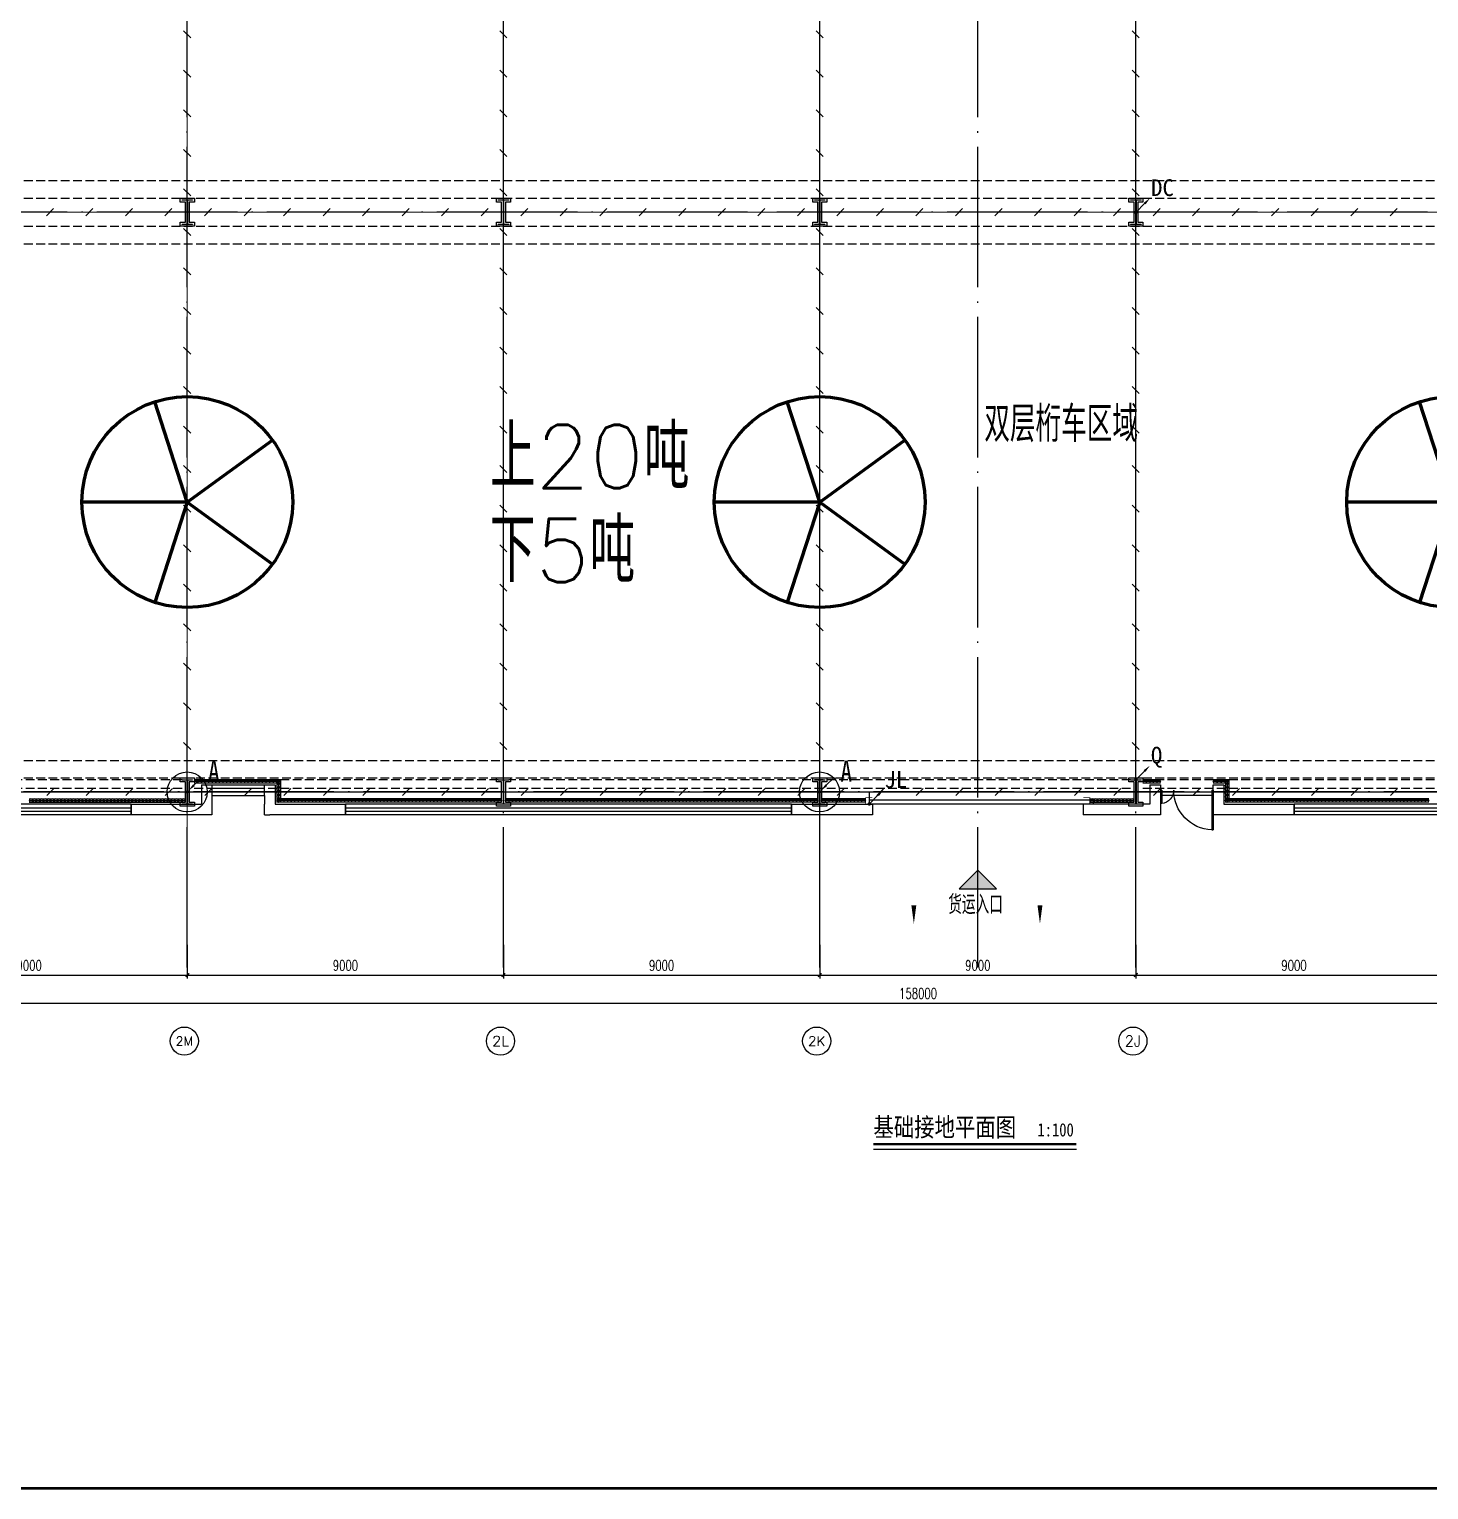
# Model space of a CAD drawing. Extents: x -1396510 to 1250330, y -1892470 to 1623980.
# Drawn here: x -232354 to -192517, y -1092468 to -1050904 of the extents above; entities that cross this region are included whole.
import ezdxf
from ezdxf.enums import TextEntityAlignment as Align

# ---------------------------------------------------------------- set-up
doc = ezdxf.new("R2010")
doc.units = 0
doc.header["$LTSCALE"] = 1000
doc.header["$MEASUREMENT"] = 0
for name, pattern in [('10平面$0$DASH', [0.35, 0.25, -0.1]), ('CENTER2', [1.125, 0.75, -0.125, 0.125, -0.125]), ('DASH', [0.35, 0.25, -0.1]), ('DOTE', [2.42, 2, -0.2, 0.02, -0.2])]:
    doc.linetypes.add(name, pattern=pattern)
doc.layers.get('Defpoints').update_dxf_attribs({"color": 210})
for name, color, linetype in [('0-cxFrame', 155, 'Continuous'), ('10平面$0$WINDOW', 4, 'Continuous'), ('A-AXIS-D', 1, 'Continuous'), ('A-AXIS-DOTE', 14, 'DOTE'), ('A-AXIS-SYMB', 3, 'Continuous'), ('A-HATCH-2', 251, 'Continuous'), ('A-HRAIL', 173, 'Continuous'), ('A-LIN-V', 9, 'Continuous'), ('A-SFCE', 30, 'Continuous'), ('A-TEXT', 61, 'Continuous'), ('A-WINDOW', 140, 'Continuous'), ('AS-COLN', 6, 'Continuous'), ('AS-WALL', 40, 'Continuous'), ('DIM_SYMB', 3, 'Continuous'), ('FH-tri', 180, 'Continuous'), ('LWIRE', 4, 'Continuous'), ('PUB_TEXT', 7, 'Continuous'), ('SHTLN', 4, 'Continuous'), ('TEL_TEXT', 7, 'Continuous'), ('WIRE-接地', 4, 'Continuous'), ('WIRE-照明', 1, 'Continuous'), ('建-窗', 4, 'Continuous')]:
    doc.layers.add(name, color=color, linetype=linetype)
doc.layers.add('0-cxText', color=131, linetype='Continuous', lineweight=25)
doc.layers.add('A-云线2', color=3, linetype='Continuous', plot=False)
doc.styles.add('-宋体', font='', dxfattribs={"width": 0.8})
doc.styles.add('_TCH_AXIS', font='COMPLEX', dxfattribs={"bigfont": 'GBCBIG'})
doc.styles.add('_TCH_DIM_T3', font='SIMPLEX', dxfattribs={"width": 0.705882, "bigfont": 'GBCBIG'})
doc.styles.add('A-STANDARD', font='SIMPLEX', dxfattribs={"bigfont": 'GBCBIG'})
doc.styles.add('cx_tuming', font='simhei.ttf')
doc.styles.add('cx_tuqian1', font='')
doc.styles.get("Standard").update_dxf_attribs({"font": 'gbenor.shx', "bigfont": 'gbcbig.shx'})
doc.styles.add('宋体', font='')
doc.styles.add('黑体', font='simhei.ttf', dxfattribs={"height": 12})
doc.styles.get('-宋体').set_extended_font_data('SimSun')
doc.styles.get('cx_tuqian1').set_extended_font_data('SimSun')
doc.styles.get('宋体').set_extended_font_data('SimSun')
doc.dimstyles.new('_TCH_ARCH&&100', dxfattribs={"dimtxt": 297.5, "dimasz": 100, "dimexe": 100, "dimexo": 100, "dimgap": 126.25, "dimtad": 1, "dimdec": 0, "dimzin": 0, "dimdsep": 46, "dimtxsty": '_TCH_DIM_T3', "dimblk": 'ARCHTICK', "dimcen": 0.09, "dimclrt": 7, "dimazin": 2, "dimtfac": 1, "dimtdec": 0, "dimtix": 1, "dimtmove": 2, "dimatfit": 3, "dimfxl": 0, "dimtolj": 1, "dimtzin": 0, "dimarcsym": 0})

# ---------------------------------------------------------------- blocks, each defined once
blk = doc.blocks.new('G$C2F382D44')
at = {"color": 0, "style": 'A-STANDARD'}
for s, p in [('上20吨', (-2949, 425)), ('下5吨', (-2952, -2245))]:
    blk.add_text(s, height=1800, dxfattribs=at).set_placement(p)
blk = doc.blocks.new('10平面$0$$DorLib2D$00000126')
at = {"color": 0, "linetype": 'Continuous'}
for p, q in [((-0.532, 0.5), (-0.532, 0.9)), ((0.532, 0.9), (0.532, 0.5))]:
    blk.add_line(p, q, dxfattribs=at)
at = {"color": 0, "linetype": '10平面$0$DASH'}
for p, q in [((-0.532, 0.9), (0.532, 0.9)), ((-0.532, 0.5), (0.532, 0.5))]:
    blk.add_line(p, q, dxfattribs=at)
blk = doc.blocks.new('WINDOW2DLIB$DYNSTYLE$00000005')
at = {"color": 0}
for points in [[(-0.5, 0.5), (-0.5, -0.5)], [(-0.5, 0.5), (0.5, 0.5)], [(0.5, -0.5), (0.5, 0.5)], [(0.5, 0.1667), (-0.5, 0.1667)], [(0.5, -0.1667), (-0.5, -0.1667)], [(-0.5, -0.5), (0.5, -0.5)]]:
    blk.add_lwpolyline(points, dxfattribs=at)
blk = doc.blocks.new('DOOR2DLIB$SYSLIB$00000123')
at = {"color": 0}
for p, q in [((0.475, -0.001), (0.475, 0.752)), ((0.475, 0.752), (0.5, 0.752)), ((0.5, -0.001), (0.5, 0.752)), ((-0.5, 0), (-0.5, 0.252)), ((-0.475, 0.252), (-0.5, 0.252)), ((-0.475, 0), (-0.475, 0.252)), ((-0.475, 0), (-0.5, 0)), ((0.475, -0.001), (0.5, -0.001))]:
    blk.add_line(p, q, dxfattribs=at)
for centre, radius, start, end in [((0.505, -0.002), 0.755, 92.2493, 179.7238), ((-0.501, 0.003), 0.251, 359.7899, 84.0974)]:
    blk.add_arc(centre, radius, start, end, dxfattribs=at)
blk = doc.blocks.new('42343243')
at = {"layer": '10平面$0$WINDOW'}
blk.add_line((-198654, 1222620), (-200154, 1222620), dxfattribs=at)
at = {"layer": 'AS-WALL'}
for p, q in [((-227154, 1223170), (-229454, 1223170)), ((-229454, 1223170), (-229454, 1222870)), ((-229454, 1222870), (-227454, 1222870)), ((-227454, 1222320), (-227454, 1222870)), ((-227154, 1222620), (-227154, 1223170)), ((-225654, 1223170), (-225504, 1223170)), ((-225654, 1223170), (-225654, 1222870)), ((-225654, 1222870), (-225654, 1222870)), ((-225654, 1222620), (-225654, 1222870)), ((-223354, 1223170), (-225504, 1223170)), ((-225354, 1222320), (-225354, 1222870)), ((-225354, 1222870), (-223354, 1222870)), ((-223354, 1222870), (-223354, 1223170)), ((-208354, 1223170), (-210654, 1223170)), ((-210654, 1223170), (-210654, 1222870)), ((-210654, 1222870), (-208354, 1222870)), ((-208354, 1222870), (-208354, 1223170)), ((-200154, 1223170), (-202354, 1223170)), ((-202354, 1222870), (-202354, 1223170)), ((-200454, 1222870), (-202354, 1222870)), ((-200454, 1222320), (-200454, 1222870)), ((-200154, 1222620), (-200154, 1223170)), ((-196354, 1223170), (-198654, 1223170)), ((-198654, 1222620), (-198654, 1223170)), ((-198354, 1222870), (-196354, 1222870)), ((-198354, 1222320), (-198354, 1222870)), ((-196354, 1222870), (-196354, 1223170)), ((-227154, 1222320), (-227154, 1222620)), ((-225654, 1222620), (-225654, 1222320)), ((-200154, 1222320), (-200154, 1222620)), ((-198654, 1222620), (-198654, 1222320)), ((-227454, 1222320), (-227154, 1222320)), ((-225654, 1222320), (-225354, 1222320)), ((-200454, 1222320), (-200154, 1222320)), ((-198654, 1222320), (-198354, 1222320))]:
    blk.add_line(p, q, dxfattribs=at)
at = {"layer": '10平面$0$WINDOW', "zscale": 300}
for name, p, xscale, yscale, rotation in [('DOOR2DLIB$SYSLIB$00000123', (-199404, 1222470), -1500, -1500, 179.9999999999555), ('10平面$0$$DorLib2D$00000126', (-205254, 1223020), 6000, 300, 180)]:
    blk.add_blockref(name, p, dxfattribs=dict(at, xscale=xscale, yscale=yscale, rotation=rotation))
at = {"layer": '建-窗', "zscale": 300}
for p, xscale, yscale, rotation in [((-239904, 1223020), -20900, -300, 359.9999999994902), ((-217004, 1223020), -12700, -300, 359.999999999664), ((-185904, 1223020), -20900, -300, 359.9999999994913), ((-226404, 1222470), -1500, 300, 179.9999999999555)]:
    blk.add_blockref('WINDOW2DLIB$DYNSTYLE$00000005', p, dxfattribs=dict(at, xscale=xscale, yscale=yscale, rotation=rotation))
blk = doc.blocks.new('nt66')
at = {"layer": 'A-HATCH-2', "color": 8}
blk.add_lwpolyline([(-195840, 766870), (-195440, 766870), (-195440, 766758), (-195586, 766758), (-195586, 766182), (-195440, 766182), (-195440, 766070), (-195840, 766070), (-195840, 766182), (-195694, 766182), (-195694, 766758), (-195840, 766758)], close=True, dxfattribs=at)
at = {"layer": 'AS-COLN'}
blk.add_lwpolyline([(-195790, 766820), (-195490, 766820), (-195490, 766808), (-195636, 766808), (-195636, 766132), (-195490, 766132), (-195490, 766120), (-195790, 766120), (-195790, 766132), (-195644, 766132), (-195644, 766808), (-195790, 766808)], close=True, dxfattribs=at)
blk = doc.blocks.new('33333')
for p in [(-32214, -109900), (-23214, -109900), (-14214, -109900), (-5214, -109900), (-32214, -126400), (-23214, -126400), (-14214, -126400), (-5214, -126400)]:
    blk.add_blockref('nt66', p)
blk = doc.blocks.new('w42343')
at = {"layer": 'A-HATCH-2', "color": 8, "linetype": 'DASH'}
for p, q in [((-263654, 657470), (-128354, 657470)), ((-263654, 656970), (-128354, 656970)), ((-263654, 656170), (-128354, 656170)), ((-263654, 655670), (-128354, 655670)), ((-263654, 640970), (-128354, 640970)), ((-263654, 640470), (-128354, 640470))]:
    blk.add_line(p, q, dxfattribs=at)
blk = doc.blocks.new('w4324324')
at = {"layer": 'A-HATCH-2', "color": 0, "lineweight": 60}
for q in [(-1694760, 686605), (-1697614, 684532), (-1691907, 684532), (-1696524, 681178), (-1692997, 681178)]:
    blk.add_line((-1694760, 683605), q, dxfattribs=at)
blk.add_circle((-1694760, 683605), 3000, dxfattribs=at)
blk = doc.blocks.new('ner546')
at = {"layer": 'A-LIN-V', "color": 8}
for p in [(565280, 25256), (565280, 7256), (565280, -10744)]:
    blk.add_blockref('w4324324', p, dxfattribs=at)
blk = doc.blocks.new('3333')
at = {"layer": 'A-SFCE', "const_width": 20}
blk.add_lwpolyline([(-227064, 766320), (-227064, 766510), (-227244, 766510), (-227244, 766320)], dxfattribs=at)
blk = doc.blocks.new('_ArchTick')
at = {"color": 0, "linetype": 'ByBlock', "const_width": 0.4}
blk.add_lwpolyline([(-0.5, -0.5), (0.5, 0.5)], dxfattribs=at)
blk = doc.blocks.new('*D5752')
at = {"layer": 'A-AXIS-D', "color": 0, "lineweight": -2, "transparency": 16777216}
for p, q in [((48300, -86850), (48300, -87810)), ((57300, -86850), (57300, -87810)), ((48300, -87710), (57300, -87710))]:
    blk.add_line(p, q, dxfattribs=at)
at = {"layer": 'Defpoints', "color": 0, "transparency": 16777216}
for p in [(48300, -86750), (57300, -86750), (57300, -87710)]:
    blk.add_point(p, dxfattribs=at)
at = {"layer": 'A-AXIS-D', "color": 0, "lineweight": -2, "transparency": 16777216, "xscale": 100, "yscale": 100, "zscale": 100, "rotation": 180}
blk.add_blockref('_ArchTick', (48300, -87710), dxfattribs=at)
at = {"layer": 'A-AXIS-D', "color": 0, "lineweight": -2, "transparency": 16777216, "xscale": 100, "yscale": 100, "zscale": 100}
blk.add_blockref('_ArchTick', (57300, -87710), dxfattribs=at)
at = {"layer": 'A-AXIS-D', "color": 7, "transparency": 16777216, "insert": (52800, -87435), "char_height": 297.5, "attachment_point": 5, "style": '_TCH_DIM_T3'}
blk.add_mtext('\\A1;9000', dxfattribs=at)
blk = doc.blocks.new('*D5753')
at = {"layer": 'A-AXIS-D', "color": 0, "lineweight": -2, "transparency": 16777216}
for p, q in [((57300, -86850), (57300, -87810)), ((66300, -86850), (66300, -87810)), ((57300, -87710), (66300, -87710))]:
    blk.add_line(p, q, dxfattribs=at)
at = {"layer": 'Defpoints', "color": 0, "transparency": 16777216}
for p in [(57300, -86750), (66300, -86750), (66300, -87710)]:
    blk.add_point(p, dxfattribs=at)
at = {"layer": 'A-AXIS-D', "color": 0, "lineweight": -2, "transparency": 16777216, "xscale": 100, "yscale": 100, "zscale": 100, "rotation": 180}
blk.add_blockref('_ArchTick', (57300, -87710), dxfattribs=at)
at = {"layer": 'A-AXIS-D', "color": 0, "lineweight": -2, "transparency": 16777216, "xscale": 100, "yscale": 100, "zscale": 100}
blk.add_blockref('_ArchTick', (66300, -87710), dxfattribs=at)
at = {"layer": 'A-AXIS-D', "color": 7, "transparency": 16777216, "insert": (61800, -87435), "char_height": 297.5, "attachment_point": 5, "style": '_TCH_DIM_T3'}
blk.add_mtext('\\A1;9000', dxfattribs=at)
blk = doc.blocks.new('*D5754')
at = {"layer": 'A-AXIS-D', "color": 0, "lineweight": -2, "transparency": 16777216}
for p, q in [((66300, -86850), (66300, -87810)), ((75300, -86850), (75300, -87810)), ((66300, -87710), (75300, -87710))]:
    blk.add_line(p, q, dxfattribs=at)
at = {"layer": 'Defpoints', "color": 0, "transparency": 16777216}
for p in [(66300, -86750), (75300, -86750), (75300, -87710)]:
    blk.add_point(p, dxfattribs=at)
at = {"layer": 'A-AXIS-D', "color": 0, "lineweight": -2, "transparency": 16777216, "xscale": 100, "yscale": 100, "zscale": 100, "rotation": 180}
blk.add_blockref('_ArchTick', (66300, -87710), dxfattribs=at)
at = {"layer": 'A-AXIS-D', "color": 0, "lineweight": -2, "transparency": 16777216, "xscale": 100, "yscale": 100, "zscale": 100}
blk.add_blockref('_ArchTick', (75300, -87710), dxfattribs=at)
at = {"layer": 'A-AXIS-D', "color": 7, "transparency": 16777216, "insert": (70800, -87435), "char_height": 297.5, "attachment_point": 5, "style": '_TCH_DIM_T3'}
blk.add_mtext('\\A1;9000', dxfattribs=at)
blk = doc.blocks.new('*D5755')
at = {"layer": 'A-AXIS-D', "color": 0, "lineweight": -2, "transparency": 16777216}
for p, q in [((75300, -86850), (75300, -87810)), ((84300, -86850), (84300, -87810)), ((75300, -87710), (84300, -87710))]:
    blk.add_line(p, q, dxfattribs=at)
at = {"layer": 'Defpoints', "color": 0, "transparency": 16777216}
for p in [(75300, -86750), (84300, -86750), (84300, -87710)]:
    blk.add_point(p, dxfattribs=at)
at = {"layer": 'A-AXIS-D', "color": 0, "lineweight": -2, "transparency": 16777216, "xscale": 100, "yscale": 100, "zscale": 100, "rotation": 180}
blk.add_blockref('_ArchTick', (75300, -87710), dxfattribs=at)
at = {"layer": 'A-AXIS-D', "color": 0, "lineweight": -2, "transparency": 16777216, "xscale": 100, "yscale": 100, "zscale": 100}
blk.add_blockref('_ArchTick', (84300, -87710), dxfattribs=at)
at = {"layer": 'A-AXIS-D', "color": 7, "transparency": 16777216, "insert": (79800, -87435), "char_height": 297.5, "attachment_point": 5, "style": '_TCH_DIM_T3'}
blk.add_mtext('\\A1;9000', dxfattribs=at)
blk = doc.blocks.new('*D5756')
at = {"layer": 'A-AXIS-D', "color": 0, "lineweight": -2, "transparency": 16777216}
for p, q in [((84300, -86850), (84300, -87810)), ((93300, -86850), (93300, -87810)), ((84300, -87710), (93300, -87710))]:
    blk.add_line(p, q, dxfattribs=at)
at = {"layer": 'Defpoints', "color": 0, "transparency": 16777216}
for p in [(84300, -86750), (93300, -86750), (93300, -87710)]:
    blk.add_point(p, dxfattribs=at)
at = {"layer": 'A-AXIS-D', "color": 0, "lineweight": -2, "transparency": 16777216, "xscale": 100, "yscale": 100, "zscale": 100, "rotation": 180}
blk.add_blockref('_ArchTick', (84300, -87710), dxfattribs=at)
at = {"layer": 'A-AXIS-D', "color": 0, "lineweight": -2, "transparency": 16777216, "xscale": 100, "yscale": 100, "zscale": 100}
blk.add_blockref('_ArchTick', (93300, -87710), dxfattribs=at)
at = {"layer": 'A-AXIS-D', "color": 7, "transparency": 16777216, "insert": (88800, -87435), "char_height": 297.5, "attachment_point": 5, "style": '_TCH_DIM_T3'}
blk.add_mtext('\\A1;9000', dxfattribs=at)
blk = doc.blocks.new('*D5765')
at = {"layer": 'A-AXIS-D', "color": 0, "lineweight": -2, "transparency": 16777216}
for p, q in [((-900, -86950), (-900, -88610)), ((157100, -86950), (157100, -88610)), ((-900, -88510), (157100, -88510))]:
    blk.add_line(p, q, dxfattribs=at)
at = {"layer": 'Defpoints', "color": 0, "transparency": 16777216}
for p in [(-900, -86850), (157100, -86850), (157100, -88510)]:
    blk.add_point(p, dxfattribs=at)
at = {"layer": 'A-AXIS-D', "color": 0, "lineweight": -2, "transparency": 16777216, "xscale": 100, "yscale": 100, "zscale": 100, "rotation": 180}
blk.add_blockref('_ArchTick', (-900, -88510), dxfattribs=at)
at = {"layer": 'A-AXIS-D', "color": 0, "lineweight": -2, "transparency": 16777216, "xscale": 100, "yscale": 100, "zscale": 100}
blk.add_blockref('_ArchTick', (157100, -88510), dxfattribs=at)
at = {"layer": 'A-AXIS-D', "color": 7, "transparency": 16777216, "insert": (78100, -88235), "char_height": 297.5, "attachment_point": 5, "style": '_TCH_DIM_T3'}
blk.add_mtext('\\A1;158000', dxfattribs=at)
blk = doc.blocks.new('99平面图例外参$0$$LinePat$圆环')
for points in [[(0, 150), (300, 150)], [(0, 0), (300, 0)], [(0, -150), (300, -150)]]:
    blk.add_lwpolyline(points)
at = {"color": 0}
blk.add_circle((150, 0), 150, dxfattribs=at)
blk = doc.blocks.new('$TelecSys$00000008')
blk.add_line((0.4, 0.4), (-0.4, -0.4))
blk = doc.blocks.new('$TelecSys$00000078')
for p, q in [((0.1, 0.1), (0.1, 0.1)), ((1.15, 1.15), (0.55, 0.55)), ((-0.1, -0.1), (-0.1, -0.1))]:
    blk.add_line(p, q)
at = {"const_width": 0.142}
blk.add_lwpolyline([(-0.07, 0, 1), (0.07, 0, 1)], format="xyb", close=True, dxfattribs=at)
blk.add_solid([(0.62, 0.48), (0.48, 0.62), (0.1, 0.1)])
at = {"width": 0.8, "flags": 9}
blk.add_attdef('A', (0, 0), '', height=0.00002, dxfattribs=at)
blk = doc.blocks.new('$TelecSys$00000079')
for p, q in [((0.7, 0.7), (0, 0)), ((0.1, 0.1), (0.1, 0.1)), ((-0.1, -0.1), (-0.1, -0.1))]:
    blk.add_line(p, q)
at = {"const_width": 0.142}
blk.add_lwpolyline([(-0.07, 0, 1), (0.07, 0, 1)], format="xyb", close=True, dxfattribs=at)
blk.add_solid([(0.63, 0.77), (0.77, 0.63), (1.15, 1.15)])
at = {"width": 0.8, "flags": 9}
blk.add_attdef('A', (0, 0), '', height=0.00002, dxfattribs=at)
blk = doc.blocks.new('TK22.A0+1 L(Dragon)')
at = {"layer": '0-cxFrame', "const_width": 0.5}
blk.add_lwpolyline([(-80, 10), (-1465, 10), (-1465, 831), (-80, 831)], close=True, dxfattribs=at)
at = {"style": '黑体', "flags": 4}
blk.add_attdef('图幅', text='', height=3.3, dxfattribs=at).set_placement((-40, 3), align=Align.RIGHT)
at = {"layer": '0-cxText', "flags": 4}
for tag, height, style, p in [('建设单位', 3.5, 'cx_tuming', (-45, 240)), ('项目名称', 3.5, 'cx_tuming', (-45, 210)), ('子项名称', 3.5, 'cx_tuming', (-45, 180)), ('工程编号', 3.3, 'cx_tuqian1', (-35, 165)), ('图名1', 3.5, 'cx_tuming', (-45, 87)), ('图名2', 3.5, 'cx_tuming', (-45, 79)), ('图名3', 3.5, 'cx_tuming', (-45, 71)), ('出图日期', 3.3, 'cx_tuqian1', (-39, 60)), ('专业', 3.3, 'cx_tuqian1', (-55, 52)), ('图号', 3.3, 'cx_tuqian1', (-55, 44)), ('版次', 3.3, 'cx_tuqian1', (-20, 44))]:
    blk.add_attdef(tag, text='', height=height, dxfattribs=dict(at, style=style)).set_placement(p, align=Align.MIDDLE)
at = {"layer": 'Defpoints', "color": 6, "flags": 4}
for tag, height, style, p in [('tufu', 3.3, '黑体', (-12, 12)), ('dwfname', 4, 'cx_tuqian1', (-80, 3))]:
    blk.add_attdef(tag, text='', height=height, dxfattribs=dict(at, style=style)).set_placement(p, align=Align.RIGHT)
blk = doc.blocks.new('世赫2#厂房一层0821')
at = {"layer": 'FH-tri'}
h = blk.add_hatch(color=8, dxfattribs=at)
h.dxf.hatch_style = 1
h.paths.add_polyline_path([(79269.7, -85252.6), (80330.3, -85252.6), (79800, -84722.3)])
at = {"layer": 'A-AXIS-D'}
for centre in [(57215.1, -89588.9), (66215.1, -89588.9), (75215.1, -89588.9), (84215.1, -89588.9)]:
    blk.add_circle(centre, 400, dxfattribs=at)
at = {"layer": 'A-AXIS-DOTE', "color": 8, "ltscale": 2}
for p, q in [((57300, -87498.9), (57300, 6300)), ((66300, -87498.9), (66300, 6300)), ((75300, -87498.9), (75300, 6300)), ((79800, -87498.9), (79800, 6300)), ((84300, -87498.9), (84300, 6300)), ((165204.2, -66000), (-11095.8, -66000)), ((163114.2, -82500), (-11095.8, -82500))]:
    blk.add_line(p, q, dxfattribs=at)
at = {"layer": 'A-AXIS-SYMB', "color": 8}
for points in [[(77980, -84792.3, 0, 0, 0), (77980, -86252.3, 0, 140, 0), (77980, -85727.3, 0, 0, 0)], [(81570, -84792.3, 0, 0, 0), (81570, -86252.3, 0, 140, 0), (81570, -85727.3, 0, 0, 0)]]:
    blk.add_lwpolyline(points, format="xyseb", dxfattribs=at)
at = {"layer": 'A-SFCE', "linetype": 'DASH'}
for p, q in [((57150, -82150), (39450, -82150)), ((84150, -82150), (66450, -82150)), ((57150, -82400), (39450, -82400)), ((84150, -82400), (66450, -82400))]:
    blk.add_line(p, q, dxfattribs=at)
at = {"layer": 'A-SFCE', "color": 2, "linetype": 'DASH'}
for p, q in [((66150, -82150), (57450, -82150)), ((93150, -82150), (84450, -82150)), ((66150, -82400), (57450, -82400)), ((93150, -82400), (84450, -82400))]:
    blk.add_line(p, q, dxfattribs=at)
at = {"layer": 'FH-tri', "color": 8}
blk.add_lwpolyline([(79269.7, -85252.6), (80330.3, -85252.6), (80330.3, -85252.6), (79800, -84722.3)], close=True, dxfattribs=at)
at = {"color": 8}
blk.add_blockref('G$C2F382D44', (68864.2, -74280), dxfattribs=at)
at = {"layer": 'A-HRAIL', "yscale": 0.3333333333111111, "zscale": 0.3333333333111111}
for p, xscale, rotation in [((57602.1, -82200), 0.3402776645396762, 180), ((57704.2, -82200), 0.3402776645396762, 180), ((57806.3, -82200), 0.3402776645396762, 180), ((57908.3, -82200), 0.3402776645396762, 180), ((58010.4, -82200), 0.3402776645396762, 180), ((58112.5, -82200), 0.3402776645396762, 180), ((58214.6, -82200), 0.3402776645396762, 180), ((58316.7, -82200), 0.3402776645396762, 180), ((58418.8, -82200), 0.3402776645396762, 180), ((58520.8, -82200), 0.3402776645396762, 180), ((58622.9, -82200), 0.3402776645396762, 180), ((58725, -82200), 0.3402776645396762, 180), ((58827.1, -82200), 0.3402776645396762, 180), ((58929.2, -82200), 0.3402776645396762, 180), ((59031.3, -82200), 0.3402776645396762, 180), ((59133.3, -82200), 0.3402776645396762, 180), ((59235.4, -82200), 0.3402776645396762, 180), ((59337.5, -82200), 0.3402776645396762, 180), ((59439.6, -82200), 0.3402776645396762, 180), ((59541.7, -82200), 0.3402776645396762, 180), ((59643.8, -82200), 0.3402776645396762, 180), ((59745.8, -82200), 0.3402776645396762, 180), ((59847.9, -82200), 0.3402776645396762, 180), ((59950, -82200), 0.3402776645396762, 180), ((59900, -82150), 0.3611111226889233, 270), ((59900, -82258.3), 0.3611111226889233, 270), ((84600, -82200), 0.3333327848855343, 180), ((84700, -82200), 0.3333327848855343, 180), ((84800, -82200), 0.3333327848855343, 180), ((84900, -82200), 0.3333327848855343, 180), ((85000, -82200), 0.3333327848855343, 180), ((86612.5, -82200), 0.3749999998826196, 180), ((86725, -82200), 0.3749999998826196, 180), ((86837.5, -82200), 0.3749999998826196, 180), ((86950, -82200), 0.3749999998826196, 180), ((86900, -82150), 0.3611111226889233, 270), ((86900, -82258.3), 0.3611111226889233, 270), ((52800, -82744), -0.3368181817957239, 179.999999999796), ((52901, -82744), -0.3368181817957239, 179.999999999796), ((53002.1, -82744), -0.3368181817957239, 179.999999999796), ((53103.1, -82744), -0.3368181817957239, 179.999999999796), ((53204.2, -82744), -0.3368181817957239, 179.999999999796), ((53305.2, -82744), -0.3368181817957239, 179.999999999796), ((53406.3, -82744), -0.3368181817957239, 179.999999999796), ((53507.3, -82744), -0.3368181817957239, 179.999999999796), ((53608.4, -82744), -0.3368181817957239, 179.999999999796), ((53709.4, -82744), -0.3368181817957239, 179.999999999796), ((53810.5, -82744), -0.3368181817957239, 179.999999999796), ((53911.5, -82744), -0.3368181817957239, 179.999999999796), ((54012.5, -82744), -0.3368181817957239, 179.999999999796), ((54113.6, -82744), -0.3368181817957239, 179.999999999796), ((54214.6, -82744), -0.3368181817957239, 179.999999999796), ((54315.7, -82744), -0.3368181817957239, 179.999999999796), ((54416.7, -82744), -0.3368181817957239, 179.999999999796), ((54517.8, -82744), -0.3368181817957239, 179.999999999796), ((54618.8, -82744), -0.3368181817957239, 179.999999999796), ((54719.9, -82744), -0.3368181817957239, 179.999999999796), ((54820.9, -82744), -0.3368181817957239, 179.999999999796), ((54922, -82744), -0.3368181817957239, 179.999999999796), ((55023, -82744), -0.3368181817957239, 179.999999999796), ((55124, -82744), -0.3368181817957239, 179.999999999796), ((55225.1, -82744), -0.3368181817957239, 179.999999999796), ((55326.1, -82744), -0.3368181817957239, 179.999999999796), ((55427.2, -82744), -0.3368181817957239, 179.999999999796), ((55528.2, -82744), -0.3368181817957239, 179.999999999796), ((55629.3, -82744), -0.3368181817957239, 179.999999999796), ((55730.3, -82744), -0.3368181817957239, 179.999999999796), ((55831.4, -82744), -0.3368181817957239, 179.999999999796), ((55932.4, -82744), -0.3368181817957239, 179.999999999796), ((56033.5, -82744), -0.3368181817957239, 179.999999999796), ((56134.5, -82744), -0.3368181817957239, 179.999999999796), ((56235.5, -82744), -0.3368181817957239, 179.999999999796), ((56336.6, -82744), -0.3368181817957239, 179.999999999796), ((56437.6, -82744), -0.3368181817957239, 179.999999999796), ((56538.7, -82744), -0.3368181817957239, 179.999999999796), ((56639.7, -82744), -0.3368181817957239, 179.999999999796), ((56740.8, -82744), -0.3368181817957239, 179.999999999796), ((56841.8, -82744), -0.3368181817957239, 179.999999999796), ((56942.9, -82744), -0.3368181817957239, 179.999999999796), ((57043.9, -82744), -0.3368181817957239, 179.999999999796), ((57145, -82744), -0.3368181817957239, 179.999999999796), ((59900, -82366.7), 0.3611111226889233, 270), ((59900, -82475), 0.3611111226889233, 270), ((59900, -82583.3), 0.3611111226889233, 270), ((59900, -82691.7), 0.3611111226889233, 270), ((59951.5, -82744), 0.3384127415242964, 180.0000000002033), ((60053, -82744), 0.3384127415242964, 180.0000000002033), ((60154.6, -82744), 0.3384127415242964, 180.0000000002033), ((60256.1, -82744), 0.3384127415242964, 180.0000000002033), ((60357.6, -82744), 0.3384127415242964, 180.0000000002033), ((60459.1, -82744), 0.3384127415242964, 180.0000000002033), ((60560.7, -82744), 0.3384127415242964, 180.0000000002033), ((60662.2, -82744), 0.3384127415242964, 180.0000000002033), ((60763.7, -82744), 0.3384127415242964, 180.0000000002033), ((60865.2, -82744), 0.3384127415242964, 180.0000000002033), ((60966.8, -82744), 0.3384127415242964, 180.0000000002033), ((61068.3, -82744), 0.3384127415242964, 180.0000000002033), ((61169.8, -82744), 0.3384127415242964, 180.0000000002033), ((61271.3, -82744), 0.3384127415242964, 180.0000000002033), ((61372.9, -82744), 0.3384127415242964, 180.0000000002033), ((61474.4, -82744), 0.3384127415242964, 180.0000000002033), ((61575.9, -82744), 0.3384127415242964, 180.0000000002033), ((61677.4, -82744), 0.3384127415242964, 180.0000000002033), ((61779, -82744), 0.3384127415242964, 180.0000000002033), ((61880.5, -82744), 0.3384127415242964, 180.0000000002033), ((61982, -82744), 0.3384127415242964, 180.0000000002033), ((62083.5, -82744), 0.3384127415242964, 180.0000000002033), ((62185, -82744), 0.3384127415242964, 180.0000000002033), ((62286.6, -82744), 0.3384127415242964, 180.0000000002033), ((62388.1, -82744), 0.3384127415242964, 180.0000000002033), ((62489.6, -82744), 0.3384127415242964, 180.0000000002033), ((62591.1, -82744), 0.3384127415242964, 180.0000000002033), ((62692.7, -82744), 0.3384127415242964, 180.0000000002033), ((62794.2, -82744), 0.3384127415242964, 180.0000000002033), ((62895.7, -82744), 0.3384127415242964, 180.0000000002033), ((62997.2, -82744), 0.3384127415242964, 180.0000000002033), ((63098.8, -82744), 0.3384127415242964, 180.0000000002033), ((63200.3, -82744), 0.3384127415242964, 180.0000000002033), ((63301.8, -82744), 0.3384127415242964, 180.0000000002033), ((63403.3, -82744), 0.3384127415242964, 180.0000000002033), ((63504.9, -82744), 0.3384127415242964, 180.0000000002033), ((63606.4, -82744), 0.3384127415242964, 180.0000000002033), ((63707.9, -82744), 0.3384127415242964, 180.0000000002033), ((63809.4, -82744), 0.3384127415242964, 180.0000000002033), ((63911, -82744), 0.3384127415242964, 180.0000000002033), ((64012.5, -82744), 0.3384127415242964, 180.0000000002033), ((64114, -82744), 0.3384127415242964, 180.0000000002033), ((64215.5, -82744), 0.3384127415242964, 180.0000000002033), ((64317, -82744), 0.3384127415242964, 180.0000000002033), ((64418.6, -82744), 0.3384127415242964, 180.0000000002033), ((64520.1, -82744), 0.3384127415242964, 180.0000000002033), ((64621.6, -82744), 0.3384127415242964, 180.0000000002033), ((64723.1, -82744), 0.3384127415242964, 180.0000000002033), ((64824.7, -82744), 0.3384127415242964, 180.0000000002033), ((64926.2, -82744), 0.3384127415242964, 180.0000000002033), ((65027.7, -82744), 0.3384127415242964, 180.0000000002033), ((65129.2, -82744), 0.3384127415242964, 180.0000000002033), ((65230.8, -82744), 0.3384127415242964, 180.0000000002033), ((65332.3, -82744), 0.3384127415242964, 180.0000000002033), ((65433.8, -82744), 0.3384127415242964, 180.0000000002033), ((65535.3, -82744), 0.3384127415242964, 180.0000000002033), ((65636.9, -82744), 0.3384127415242964, 180.0000000002033), ((65738.4, -82744), 0.3384127415242964, 180.0000000002033), ((65839.9, -82744), 0.3384127415242964, 180.0000000002033), ((65941.4, -82744), 0.3384127415242964, 180.0000000002033), ((66043, -82744), 0.3384127415242964, 180.0000000002033), ((66144.5, -82744), 0.3384127415242964, 180.0000000002033), ((66246, -82744), 0.3384127415242964, 180.0000000002033), ((66455, -82744), 0.3368181817957273, 180.0000000002033), ((66556.1, -82744), 0.3368181817957273, 180.0000000002033), ((66657.1, -82744), 0.3368181817957273, 180.0000000002033), ((66758.2, -82744), 0.3368181817957273, 180.0000000002033), ((66859.2, -82744), 0.3368181817957273, 180.0000000002033), ((66960.3, -82744), 0.3368181817957273, 180.0000000002033), ((67061.3, -82744), 0.3368181817957273, 180.0000000002033), ((67162.4, -82744), 0.3368181817957273, 180.0000000002033), ((67263.4, -82744), 0.3368181817957273, 180.0000000002033), ((67364.5, -82744), 0.3368181817957273, 180.0000000002033), ((67465.5, -82744), 0.3368181817957273, 180.0000000002033), ((67566.5, -82744), 0.3368181817957273, 180.0000000002033), ((67667.6, -82744), 0.3368181817957273, 180.0000000002033), ((67768.6, -82744), 0.3368181817957273, 180.0000000002033), ((67869.7, -82744), 0.3368181817957273, 180.0000000002033), ((67970.7, -82744), 0.3368181817957273, 180.0000000002033), ((68071.8, -82744), 0.3368181817957273, 180.0000000002033), ((68172.8, -82744), 0.3368181817957273, 180.0000000002033), ((68273.9, -82744), 0.3368181817957273, 180.0000000002033), ((68374.9, -82744), 0.3368181817957273, 180.0000000002033), ((68476, -82744), 0.3368181817957273, 180.0000000002033), ((68577, -82744), 0.3368181817957273, 180.0000000002033), ((68678, -82744), 0.3368181817957273, 180.0000000002033), ((68779.1, -82744), 0.3368181817957273, 180.0000000002033), ((68880.1, -82744), 0.3368181817957273, 180.0000000002033), ((68981.2, -82744), 0.3368181817957273, 180.0000000002033), ((69082.2, -82744), 0.3368181817957273, 180.0000000002033), ((69183.3, -82744), 0.3368181817957273, 180.0000000002033), ((69284.3, -82744), 0.3368181817957273, 180.0000000002033), ((69385.4, -82744), 0.3368181817957273, 180.0000000002033), ((69486.4, -82744), 0.3368181817957273, 180.0000000002033), ((69587.5, -82744), 0.3368181817957273, 180.0000000002033), ((69688.5, -82744), 0.3368181817957273, 180.0000000002033), ((69789.5, -82744), 0.3368181817957273, 180.0000000002033), ((69890.6, -82744), 0.3368181817957273, 180.0000000002033), ((69991.6, -82744), 0.3368181817957273, 180.0000000002033), ((70092.7, -82744), 0.3368181817957273, 180.0000000002033), ((70193.7, -82744), 0.3368181817957273, 180.0000000002033), ((70294.8, -82744), 0.3368181817957273, 180.0000000002033), ((70395.8, -82744), 0.3368181817957273, 180.0000000002033), ((70496.9, -82744), 0.3368181817957273, 180.0000000002033), ((70597.9, -82744), 0.3368181817957273, 180.0000000002033), ((70699, -82744), 0.3368181817957273, 180.0000000002033), ((70800, -82744), 0.3368181817957273, 180.0000000002033), ((70901, -82744), 0.3368181817957273, 180.0000000002033), ((71002.1, -82744), 0.3368181817957273, 180.0000000002033), ((71103.1, -82744), 0.3368181817957273, 180.0000000002033), ((71204.2, -82744), 0.3368181817957273, 180.0000000002033), ((71305.2, -82744), 0.3368181817957273, 180.0000000002033), ((71406.3, -82744), 0.3368181817957273, 180.0000000002033), ((71507.3, -82744), 0.3368181817957273, 180.0000000002033), ((71608.4, -82744), 0.3368181817957273, 180.0000000002033), ((71709.4, -82744), 0.3368181817957273, 180.0000000002033), ((71810.5, -82744), 0.3368181817957273, 180.0000000002033), ((71911.5, -82744), 0.3368181817957273, 180.0000000002033), ((72012.5, -82744), 0.3368181817957273, 180.0000000002033), ((72113.6, -82744), 0.3368181817957273, 180.0000000002033), ((72214.6, -82744), 0.3368181817957273, 180.0000000002033), ((72315.7, -82744), 0.3368181817957273, 180.0000000002033), ((72416.7, -82744), 0.3368181817957273, 180.0000000002033), ((72517.8, -82744), 0.3368181817957273, 180.0000000002033), ((72618.8, -82744), 0.3368181817957273, 180.0000000002033), ((72719.9, -82744), 0.3368181817957273, 180.0000000002033), ((72820.9, -82744), 0.3368181817957273, 180.0000000002033), ((72922, -82744), 0.3368181817957273, 180.0000000002033), ((73023, -82744), 0.3368181817957273, 180.0000000002033), ((73124, -82744), 0.3368181817957273, 180.0000000002033), ((73225.1, -82744), 0.3368181817957273, 180.0000000002033), ((73326.1, -82744), 0.3368181817957273, 180.0000000002033), ((73427.2, -82744), 0.3368181817957273, 180.0000000002033), ((73528.2, -82744), 0.3368181817957273, 180.0000000002033), ((73629.3, -82744), 0.3368181817957273, 180.0000000002033), ((73730.3, -82744), 0.3368181817957273, 180.0000000002033), ((73831.4, -82744), 0.3368181817957273, 180.0000000002033), ((73932.4, -82744), 0.3368181817957273, 180.0000000002033), ((74033.5, -82744), 0.3368181817957273, 180.0000000002033), ((74134.5, -82744), 0.3368181817957273, 180.0000000002033), ((74235.5, -82744), 0.3368181817957273, 180.0000000002033), ((74336.6, -82744), 0.3368181817957273, 180.0000000002033), ((74437.6, -82744), 0.3368181817957273, 180.0000000002033), ((74538.7, -82744), 0.3368181817957273, 180.0000000002033), ((74639.7, -82744), 0.3368181817957273, 180.0000000002033), ((74740.8, -82744), 0.3368181817957273, 180.0000000002033), ((74841.8, -82744), 0.3368181817957273, 180.0000000002033), ((74942.9, -82744), 0.3368181817957273, 180.0000000002033), ((75043.9, -82744), 0.3368181817957273, 180.0000000002033), ((75145, -82744), 0.3368181817957273, 180.0000000002033), ((75246, -82744), 0.3368181817957273, 180.0000000002033), ((75457.8, -82744), 0.3461108940266491, 180.0000000002034), ((75561.7, -82744), 0.3461108940266491, 180.0000000002034), ((75665.5, -82744), 0.3461108940266491, 180.0000000002034), ((75769.3, -82744), 0.3461108940266491, 180.0000000002034), ((75873.2, -82744), 0.3461108940266491, 180.0000000002034), ((75977, -82744), 0.3461108940266491, 180.0000000002034), ((76080.8, -82744), 0.3461108940266491, 180.0000000002034), ((76184.7, -82744), 0.3461108940266491, 180.0000000002034), ((76288.5, -82744), 0.3461108940266491, 180.0000000002034), ((76392.3, -82744), 0.3461108940266491, 180.0000000002034), ((76496.2, -82744), 0.3461108940266491, 180.0000000002034), ((76600, -82744), 0.3461108940266491, 180.0000000002034), ((83000, -82744), -0.3461108940266491, 179.9999999997966), ((83103.8, -82744), -0.3461108940266491, 179.9999999997966), ((83207.7, -82744), -0.3461108940266491, 179.9999999997966), ((83311.5, -82744), -0.3461108940266491, 179.9999999997966), ((83415.3, -82744), -0.3461108940266491, 179.9999999997966), ((83519.2, -82744), -0.3461108940266491, 179.9999999997966), ((83623, -82744), -0.3461108940266491, 179.9999999997966), ((83726.8, -82744), -0.3461108940266491, 179.9999999997966), ((83830.7, -82744), -0.3461108940266491, 179.9999999997966), ((83934.5, -82744), -0.3461108940266491, 179.9999999997966), ((84038.3, -82744), -0.3461108940266491, 179.9999999997966), ((84142.2, -82744), -0.3461108940266491, 179.9999999997966), ((86900, -82366.7), 0.3611111226889233, 270), ((86900, -82475), 0.3611111226889233, 270), ((86900, -82583.3), 0.3611111226889233, 270), ((86900, -82691.7), 0.3611111226889233, 270), ((86951.5, -82744), 0.3384127419249668, 180.0000000002033), ((87053, -82744), 0.3384127419249668, 180.0000000002033), ((87154.6, -82744), 0.3384127419249668, 180.0000000002033), ((87256.1, -82744), 0.3384127419249668, 180.0000000002033), ((87357.6, -82744), 0.3384127419249668, 180.0000000002033), ((87459.1, -82744), 0.3384127419249668, 180.0000000002033), ((87560.7, -82744), 0.3384127419249668, 180.0000000002033), ((87662.2, -82744), 0.3384127419249668, 180.0000000002033), ((87763.7, -82744), 0.3384127419249668, 180.0000000002033), ((87865.2, -82744), 0.3384127419249668, 180.0000000002033), ((87966.8, -82744), 0.3384127419249668, 180.0000000002033), ((88068.3, -82744), 0.3384127419249668, 180.0000000002033), ((88169.8, -82744), 0.3384127419249668, 180.0000000002033), ((88271.3, -82744), 0.3384127419249668, 180.0000000002033), ((88372.9, -82744), 0.3384127419249668, 180.0000000002033), ((88474.4, -82744), 0.3384127419249668, 180.0000000002033), ((88575.9, -82744), 0.3384127419249668, 180.0000000002033), ((88677.4, -82744), 0.3384127419249668, 180.0000000002033), ((88779, -82744), 0.3384127419249668, 180.0000000002033), ((88880.5, -82744), 0.3384127419249668, 180.0000000002033), ((88982, -82744), 0.3384127419249668, 180.0000000002033), ((89083.5, -82744), 0.3384127419249668, 180.0000000002033), ((89185, -82744), 0.3384127419249668, 180.0000000002033), ((89286.6, -82744), 0.3384127419249668, 180.0000000002033), ((89388.1, -82744), 0.3384127419249668, 180.0000000002033), ((89489.6, -82744), 0.3384127419249668, 180.0000000002033), ((89591.1, -82744), 0.3384127419249668, 180.0000000002033), ((89692.7, -82744), 0.3384127419249668, 180.0000000002033), ((89794.2, -82744), 0.3384127419249668, 180.0000000002033), ((89895.7, -82744), 0.3384127419249668, 180.0000000002033), ((89997.2, -82744), 0.3384127419249668, 180.0000000002033), ((90098.8, -82744), 0.3384127419249668, 180.0000000002033), ((90200.3, -82744), 0.3384127419249668, 180.0000000002033), ((90301.8, -82744), 0.3384127419249668, 180.0000000002033), ((90403.3, -82744), 0.3384127419249668, 180.0000000002033), ((90504.9, -82744), 0.3384127419249668, 180.0000000002033), ((90606.4, -82744), 0.3384127419249668, 180.0000000002033), ((90707.9, -82744), 0.3384127419249668, 180.0000000002033), ((90809.4, -82744), 0.3384127419249668, 180.0000000002033), ((90911, -82744), 0.3384127419249668, 180.0000000002033), ((91012.5, -82744), 0.3384127419249668, 180.0000000002033), ((91114, -82744), 0.3384127419249668, 180.0000000002033), ((91215.5, -82744), 0.3384127419249668, 180.0000000002033), ((91317, -82744), 0.3384127419249668, 180.0000000002033), ((91418.6, -82744), 0.3384127419249668, 180.0000000002033), ((91520.1, -82744), 0.3384127419249668, 180.0000000002033), ((91621.6, -82744), 0.3384127419249668, 180.0000000002033), ((91723.1, -82744), 0.3384127419249668, 180.0000000002033), ((91824.7, -82744), 0.3384127419249668, 180.0000000002033), ((91926.2, -82744), 0.3384127419249668, 180.0000000002033), ((92027.7, -82744), 0.3384127419249668, 180.0000000002033), ((92129.2, -82744), 0.3384127419249668, 180.0000000002033), ((92230.8, -82744), 0.3384127419249668, 180.0000000002033), ((92332.3, -82744), 0.3384127419249668, 180.0000000002033), ((92433.8, -82744), 0.3384127419249668, 180.0000000002033), ((92535.3, -82744), 0.3384127419249668, 180.0000000002033), ((92636.9, -82744), 0.3384127419249668, 180.0000000002033)]:
    blk.add_blockref('99平面图例外参$0$$LinePat$圆环', p, dxfattribs=dict(at, xscale=xscale, rotation=rotation))
at = {"layer": 'A-LIN-V', "color": 8, "rotation": 90.00000000000001}
blk.add_blockref('ner546', (766160.7, 1055230), dxfattribs=at)
at = {"layer": 'A-SFCE', "xscale": -1, "rotation": 90}
blk.add_blockref('3333', (843120.8, -309904.2), dxfattribs=at)
at = {"layer": 'A-SFCE', "rotation": 270}
blk.add_blockref('3333', (-683520.8, -309904.2), dxfattribs=at)
at = {"layer": 'A-WINDOW'}
for name in ['33333', 'w42343']:
    blk.add_blockref(name, (285154.2, -722570), dxfattribs=at)
at = {"layer": 'A-WINDOW', "xscale": -1, "rotation": 180}
blk.add_blockref('42343243', (285154.2, 1140020), dxfattribs=at)
at = {"layer": 'A-AXIS-D', "color": 7, "style": '_TCH_AXIS'}
for s, height, p, p2 in [('2M', 255.29, (56965.9, -89716.5), (57464.3, -89716.5)), ('2L', 288.12, (65975, -89732.9), (66455.2, -89732.9)), ('2K', 265.5, (74968.6, -89721.6), (75461.6, -89721.6)), ('2J', 314.07, (83983.3, -89745.9), (84446.9, -89745.9))]:
    blk.add_text(s, height=height, dxfattribs=at).set_placement(p, p2, align=Align.FIT)
at = {"layer": 'A-TEXT', "color": 8, "style": 'A-STANDARD'}
blk.add_text('货运入口', height=540.14, dxfattribs=at).set_placement((78958.7, -85974.7))
at = {"layer": 'PUB_TEXT', "color": 8}
blk.add_text('双层桁车区域', height=1012.77, dxfattribs=at).set_placement((79984.8, -72536.9))
at = {"layer": 'A-AXIS-D'}
for base, p1, p2, picture, middle in [((157100, -88510), (-900, -86850), (157100, -86850), '*D5765', (78100, -88235)), ((57300, -87710), (48300, -86750), (57300, -86750), '*D5752', (52800, -87435)), ((66300, -87710), (57300, -86750), (66300, -86750), '*D5753', (61800, -87435)), ((75300, -87710), (66300, -86750), (75300, -86750), '*D5754', (70800, -87435)), ((84300, -87710), (75300, -86750), (84300, -86750), '*D5755', (79800, -87435)), ((93300, -87710), (84300, -86750), (93300, -86750), '*D5756', (88800, -87435))]:
    dim = blk.add_linear_dim(base=base, p1=p1, p2=p2, angle=0, dimstyle='_TCH_ARCH&&100', dxfattribs=at)
    dim.commit()
    dim.dimension.update_dxf_attribs({"geometry": picture, "text_midpoint": middle, "dimtype": 161})

msp = doc.modelspace()

# ---------------------------------------------------------------- linework, layer by layer
at = {"layer": 'DIM_SYMB', "const_width": 70}
msp.add_lwpolyline([(-208325.2, -1082630), (-202546.1, -1082630)], dxfattribs=at)
at = {"layer": 'DIM_SYMB'}
msp.add_lwpolyline([(-208325.2, -1082770), (-202546.1, -1082770)], dxfattribs=at)
at = {"layer": 'WIRE-接地', "linetype": 'CENTER2', "const_width": 35}
for points in [[(-285160, -1072610), (-128850.2, -1072610), (-128850.2, -990110), (-263858.2, -990110)], [(-227858.2, -990110), (-227858.2, -1072610)], [(-218858.2, -1072610), (-218858.2, -990110)], [(-209858.2, -990110), (-209858.2, -1072610)], [(-200858.2, -1072610), (-200858.2, -990110)], [(-285180, -1056110), (-128850.2, -1056110)], [(-227858.2, -1074110), (-227858.2, -1072610)], [(-209858.2, -1074110), (-209858.2, -1072610)], [(-208440, -1072950), (-208440, -1072610)]]:
    msp.add_lwpolyline(points, dxfattribs=at)
at = {"layer": 'WIRE-照明', "color": 6, "linetype": 'Continuous'}
for centre in [(-227858.2, -1072610), (-209858.2, -1072610)]:
    msp.add_circle(centre, 569.2, dxfattribs=at)

# ---------------------------------------------------------------- block references
at = {"layer": '0-cxFrame', "xscale": 150, "yscale": 150, "zscale": 150}
msp.add_blockref('TK22.A0+1 L(Dragon)', (-96485, -1093930), dxfattribs=at)
at = {"layer": 'A-云线2'}
msp.add_blockref('世赫2#厂房一层0821', (-285154.2, -990110), dxfattribs=at)
at = {"layer": 'LWIRE', "xscale": -350, "yscale": 350, "zscale": 350, "rotation": 270}
for p in [(-200850.2, -1056110), (-200854.2, -1072260), (-208440, -1072950)]:
    msp.add_blockref('$TelecSys$00000079', p, dxfattribs=at)
at = {"layer": 'LWIRE', "xscale": 350, "yscale": 350, "zscale": 350}
for p in [(-227858.2, -1072610), (-209858.2, -1072610)]:
    msp.add_blockref('$TelecSys$00000078', p, dxfattribs=at)
at = {"layer": 'SHTLN', "xscale": 250, "yscale": 250, "zscale": 250}
for p, rotation in [((-227858.2, -1051047.5), 270), ((-218858.2, -1051047.5), 90), ((-209858.2, -1051047.5), 270), ((-200858.2, -1051047.5), 90), ((-227858.2, -1052172.5), 270), ((-218858.2, -1052172.5), 90), ((-209858.2, -1052172.5), 270), ((-200858.2, -1052172.5), 90), ((-227858.2, -1053297.5), 270), ((-218858.2, -1053297.5), 90), ((-209858.2, -1053297.5), 270), ((-200858.2, -1053297.5), 90), ((-227858.2, -1054422.5), 270), ((-218858.2, -1054422.5), 90), ((-209858.2, -1054422.5), 270), ((-200858.2, -1054422.5), 90), ((-227858.2, -1055547.5), 270), ((-218858.2, -1055547.5), 90), ((-209858.2, -1055547.5), 270), ((-200858.2, -1055547.5), 90), ((-231765.1, -1056110), 359.9999998563096), ((-230640.1, -1056110), 359.9999998563096), ((-229515.1, -1056110), 359.9999998563096), ((-228390.1, -1056110), 359.9999998563096), ((-227265.1, -1056110), 359.9999998563096), ((-226140.1, -1056110), 359.9999998563096), ((-225015.1, -1056110), 359.9999998563096), ((-223890.1, -1056110), 359.9999998563096), ((-222765.1, -1056110), 359.9999998563096), ((-221640.1, -1056110), 359.9999998563096), ((-220515.1, -1056110), 359.9999998563096), ((-219390.1, -1056110), 359.9999998563096), ((-218265.1, -1056110), 359.9999998563096), ((-217140.1, -1056110), 359.9999998563096), ((-216015.1, -1056110), 359.9999998563096), ((-214890.1, -1056110), 359.9999998563096), ((-213765.1, -1056110), 359.9999998563096), ((-212640.1, -1056110), 359.9999998563096), ((-211515.1, -1056110), 359.9999998563096), ((-210390.1, -1056110), 359.9999998563096), ((-209265.1, -1056110), 359.9999998563096), ((-208140.1, -1056110), 359.9999998563096), ((-207015.1, -1056110), 359.9999998563096), ((-205890.1, -1056110), 359.9999998563096), ((-204765.1, -1056110), 359.9999998563096), ((-203640.1, -1056110), 359.9999998563096), ((-202515.1, -1056110), 359.9999998563096), ((-201390.1, -1056110), 359.9999998563096), ((-200265.1, -1056110), 359.9999998563096), ((-199140.1, -1056110), 359.9999998563096), ((-198015.1, -1056110), 359.9999998563096), ((-196890.1, -1056110), 359.9999998563096), ((-195765.1, -1056110), 359.9999998563096), ((-194640.1, -1056110), 359.9999998563096), ((-193515.1, -1056110), 359.9999998563096), ((-227858.2, -1056672.5), 270), ((-218858.2, -1056672.5), 90), ((-209858.2, -1056672.5), 270), ((-200858.2, -1056672.5), 90), ((-227858.2, -1057797.5), 270), ((-218858.2, -1057797.5), 90), ((-209858.2, -1057797.5), 270), ((-200858.2, -1057797.5), 90), ((-227858.2, -1058922.5), 270), ((-218858.2, -1058922.5), 90), ((-209858.2, -1058922.5), 270), ((-200858.2, -1058922.5), 90), ((-227858.2, -1060047.5), 270), ((-218858.2, -1060047.5), 90), ((-209858.2, -1060047.5), 270), ((-200858.2, -1060047.5), 90), ((-227858.2, -1061172.5), 270), ((-218858.2, -1061172.5), 90), ((-209858.2, -1061172.5), 270), ((-200858.2, -1061172.5), 90), ((-227858.2, -1062297.5), 270), ((-218858.2, -1062297.5), 90), ((-209858.2, -1062297.5), 270), ((-200858.2, -1062297.5), 90), ((-227858.2, -1063422.5), 270), ((-218858.2, -1063422.5), 90), ((-209858.2, -1063422.5), 270), ((-200858.2, -1063422.5), 90), ((-227858.2, -1064547.5), 270), ((-218858.2, -1064547.5), 90), ((-209858.2, -1064547.5), 270), ((-200858.2, -1064547.5), 90), ((-227858.2, -1065672.5), 270), ((-218858.2, -1065672.5), 90), ((-209858.2, -1065672.5), 270), ((-200858.2, -1065672.5), 90), ((-227858.2, -1066797.5), 270), ((-218858.2, -1066797.5), 90), ((-209858.2, -1066797.5), 270), ((-200858.2, -1066797.5), 90), ((-227858.2, -1067922.5), 270), ((-218858.2, -1067922.5), 90), ((-209858.2, -1067922.5), 270), ((-200858.2, -1067922.5), 90), ((-227858.2, -1069047.5), 270), ((-218858.2, -1069047.5), 90), ((-209858.2, -1069047.5), 270), ((-200858.2, -1069047.5), 90), ((-227858.2, -1070172.5), 270), ((-218858.2, -1070172.5), 90), ((-209858.2, -1070172.5), 270), ((-200858.2, -1070172.5), 90), ((-227858.2, -1071297.5), 270), ((-218858.2, -1071297.5), 90), ((-209858.2, -1071297.5), 270), ((-200858.2, -1071297.5), 90)]:
    msp.add_blockref('$TelecSys$00000008', p, dxfattribs=dict(at, rotation=rotation))
for p in [(-231755.1, -1072610), (-230630.1, -1072610), (-229505.1, -1072610), (-228380.1, -1072610), (-227255.1, -1072610), (-226130.1, -1072610), (-225005.1, -1072610), (-223880.1, -1072610), (-222755.1, -1072610), (-221630.1, -1072610), (-220505.1, -1072610), (-219380.1, -1072610), (-218255.1, -1072610), (-217130.1, -1072610), (-216005.1, -1072610), (-214880.1, -1072610), (-213755.1, -1072610), (-212630.1, -1072610), (-211505.1, -1072610), (-210380.1, -1072610), (-209255.1, -1072610), (-208130.1, -1072610), (-207005.1, -1072610), (-205880.1, -1072610), (-204755.1, -1072610), (-203630.1, -1072610), (-202505.1, -1072610), (-201380.1, -1072610), (-200255.1, -1072610), (-199130.1, -1072610), (-198005.1, -1072610), (-196880.1, -1072610), (-195755.1, -1072610), (-194630.1, -1072610), (-193505.1, -1072610)]:
    msp.add_blockref('$TelecSys$00000008', p, dxfattribs=at)

# ---------------------------------------------------------------- texts
at = {"layer": 'PUB_TEXT', "style": '-宋体', "width": 0.8}
for s, height, p in [('基础接地平面图', 531.65, (-208325.2, -1082413.2)), ('1:100', 379.75, (-203655.4, -1082413.2))]:
    msp.add_text(s, height=height, dxfattribs=at).set_placement(p)
at = {"layer": 'TEL_TEXT', "style": '宋体'}
for s, height, p in [('DC', 478.48, (-200423.8, -1055652.1)), ('Q', 478.5, (-200427.8, -1071802.1)), ('JL', 478.48, (-208013.6, -1072492.1))]:
    msp.add_text(s, height=height, dxfattribs=at).set_placement(p)
at = {"layer": 'TEL_TEXT', "style": '-宋体', "width": 0.8}
for p in [(-227262.4, -1072314.9), (-209262.4, -1072314.9)]:
    msp.add_text('A', height=600, dxfattribs=at).set_placement(p)

doc.saveas('drawing.dxf')
